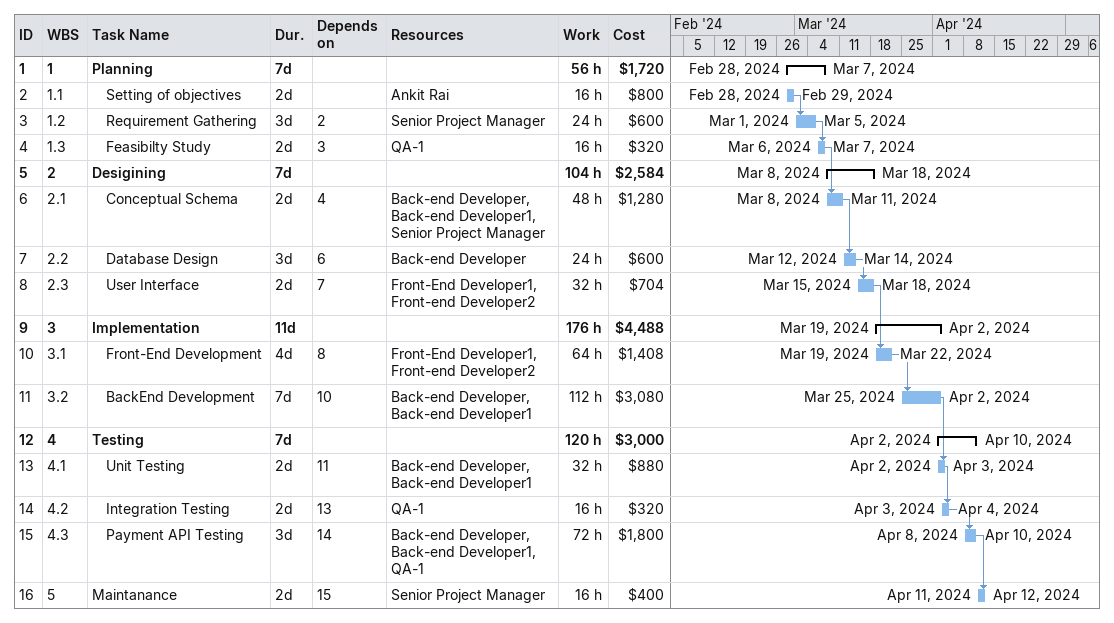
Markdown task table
| ID | WBS | Task | Duration | Start | Finish | Predecessors | Resources | Work (h) | Cost ($) |
|---|---|---|---|---|---|---|---|---|---|
| 1 | 1 | **Planning** | 7d | 2024-02-28 | 2024-03-07 |  |  | 56 | 1720 |
| 2 | 1.1 | Setting of objectives | 2d | 2024-02-28 | 2024-02-29 |  | Ankit Rai | 16 | 800 |
| 3 | 1.2 | Requirement Gathering | 3d | 2024-03-01 | 2024-03-05 | 2 | Senior Project Manager | 24 | 600 |
| 4 | 1.3 | Feasibilty Study | 2d | 2024-03-06 | 2024-03-07 | 3 | QA-1 | 16 | 320 |
| 5 | 2 | **Desigining** | 7d | 2024-03-08 | 2024-03-18 |  |  | 104 | 2584 |
| 6 | 2.1 | Conceptual Schema | 2d | 2024-03-08 | 2024-03-11 | 4 | Back-end Developer, Back-end Developer1, Senior Project Manager | 48 | 1280 |
| 7 | 2.2 | Database Design | 3d | 2024-03-12 | 2024-03-14 | 6 | Back-end Developer | 24 | 600 |
| 8 | 2.3 | User Interface | 2d | 2024-03-15 | 2024-03-18 | 7 | Front-End Developer1, Front-end Developer2 | 32 | 704 |
| 9 | 3 | **Implementation** | 11d | 2024-03-19 | 2024-04-02 |  |  | 176 | 4488 |
| 10 | 3.1 | Front-End Development | 4d | 2024-03-19 | 2024-03-22 | 8 | Front-End Developer1, Front-end Developer2 | 64 | 1408 |
| 11 | 3.2 | BackEnd Development | 7d | 2024-03-25 | 2024-04-02 | 10 | Back-end Developer, Back-end Developer1 | 112 | 3080 |
| 12 | 4 | **Testing** | 7d | 2024-04-02 | 2024-04-10 |  |  | 120 | 3000 |
| 13 | 4.1 | Unit Testing | 2d | 2024-04-02 | 2024-04-03 | 11 | Back-end Developer, Back-end Developer1 | 32 | 880 |
| 14 | 4.2 | Integration Testing | 2d | 2024-04-03 | 2024-04-04 | 13 | QA-1 | 16 | 320 |
| 15 | 4.3 | Payment API Testing | 3d | 2024-04-08 | 2024-04-10 | 14 | Back-end Developer, Back-end Developer1, QA-1 | 72 | 1800 |
| 16 | 5 | Maintanance | 2d | 2024-04-11 | 2024-04-12 | 15 | Senior Project Manager | 16 | 400 |
